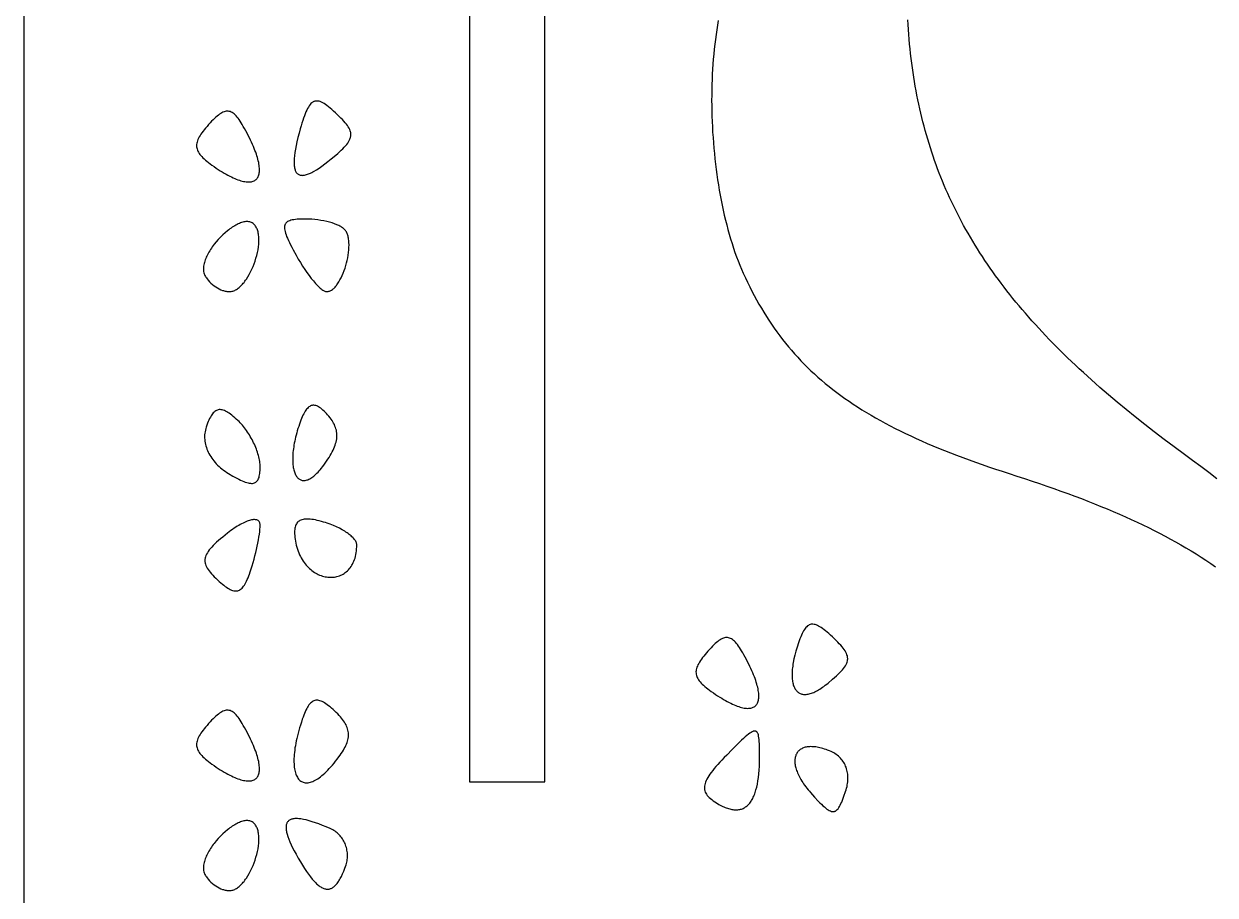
# Model space of a CAD drawing. Extents: x -452 to 452, y -1000 to 1000.
# Drawn here: x -452.5 to -177.5, y -751.2 to -550 of the extents above; entities that cross this region are included whole.
import ezdxf

# ---------------------------------------------------------------- set-up
doc = ezdxf.new("R2010")
doc.units = 0
doc.layers.add('LAYER_1', color=18, linetype='CONTINUOUS')

msp = doc.modelspace()

# ---------------------------------------------------------------- linework, layer by layer
at = {"layer": 'LAYER_1'}
for points in [[(0, -1000), (452.5, -1000), (452.5, 1000), (-452.5, 1000), (-452.5, -1000)], [(-349.59, -536.39), (-349.59, -725.03), (-332.19, -725.03), (-332.19, -536.39)], [(-380.56, -570.54), (-380.98, -570.14), (-381.39, -569.78), (-381.78, -569.45), (-382.15, -569.14), (-382.51, -568.87), (-382.85, -568.63), (-383.18, -568.42), (-383.49, -568.24), (-383.79, -568.09), (-384.08, -567.97), (-384.35, -567.89), (-384.49, -567.86), (-384.62, -567.84), (-384.74, -567.82), (-384.87, -567.82), (-384.99, -567.82), (-385.11, -567.84), (-385.23, -567.86), (-385.35, -567.89), (-385.46, -567.92), (-385.57, -567.97), (-385.68, -568.02), (-385.79, -568.09), (-385.9, -568.16), (-386.01, -568.24), (-386.21, -568.43), (-386.41, -568.65), (-386.61, -568.91), (-386.8, -569.21), (-386.99, -569.54), (-387.18, -569.91), (-387.36, -570.31), (-387.55, -570.76), (-387.73, -571.24), (-387.91, -571.75), (-388.1, -572.31), (-388.29, -572.91), (-388.48, -573.54), (-388.67, -574.22), (-388.96, -575.27), (-389.22, -576.27), (-389.44, -577.22), (-389.63, -578.11), (-389.79, -578.94), (-389.92, -579.72), (-390.01, -580.45), (-390.08, -581.12), (-390.09, -581.44), (-390.1, -581.74), (-390.11, -582.03), (-390.1, -582.31), (-390.09, -582.57), (-390.06, -582.82), (-390.03, -583.05), (-389.99, -583.27), (-389.95, -583.48), (-389.89, -583.68), (-389.83, -583.86), (-389.76, -584.03), (-389.68, -584.18), (-389.59, -584.32), (-389.49, -584.45), (-389.38, -584.56), (-389.27, -584.66), (-389.15, -584.75), (-389.02, -584.82), (-388.88, -584.88), (-388.73, -584.93), (-388.57, -584.96), (-388.41, -584.98), (-388.24, -584.99), (-388.06, -584.98), (-387.87, -584.96), (-387.67, -584.93), (-387.46, -584.89), (-387.25, -584.83), (-387.02, -584.75), (-386.79, -584.67), (-386.55, -584.57), (-386.3, -584.46), (-386.04, -584.33), (-385.78, -584.19), (-385.5, -584.04), (-384.93, -583.7), (-384.31, -583.3), (-383.67, -582.85), (-382.99, -582.35), (-382.28, -581.8), (-381.53, -581.19), (-380.5, -580.33), (-380.04, -579.93), (-379.62, -579.55), (-379.22, -579.18), (-378.86, -578.83), (-378.53, -578.49), (-378.23, -578.16), (-377.96, -577.84), (-377.73, -577.53), (-377.53, -577.23), (-377.36, -576.94), (-377.23, -576.65), (-377.12, -576.37), (-377.08, -576.22), (-377.05, -576.08), (-377.02, -575.94), (-377.01, -575.8), (-377, -575.67), (-377, -575.53), (-377.01, -575.39), (-377.02, -575.25), (-377.04, -575.11), (-377.07, -574.96), (-377.16, -574.68), (-377.27, -574.39), (-377.42, -574.09), (-377.6, -573.79), (-377.8, -573.48), (-378.04, -573.16), (-378.31, -572.83), (-378.61, -572.48), (-378.94, -572.13), (-379.3, -571.75), (-379.69, -571.37)], [(-401.56, -574.16), (-401.83, -573.69), (-402.08, -573.26), (-402.33, -572.85), (-402.58, -572.48), (-402.82, -572.13), (-403.05, -571.81), (-403.28, -571.52), (-403.51, -571.26), (-403.74, -571.02), (-403.96, -570.82), (-404.19, -570.64), (-404.41, -570.49), (-404.63, -570.37), (-404.86, -570.27), (-405.09, -570.21), (-405.31, -570.17), (-405.55, -570.16), (-405.78, -570.18), (-406.02, -570.22), (-406.27, -570.29), (-406.52, -570.39), (-406.77, -570.52), (-407.04, -570.67), (-407.31, -570.86), (-407.59, -571.06), (-407.88, -571.3), (-408.18, -571.56), (-408.49, -571.85), (-408.81, -572.17), (-409.14, -572.51), (-409.48, -572.88), (-409.84, -573.28), (-410.19, -573.68), (-410.52, -574.07), (-410.83, -574.45), (-411.11, -574.81), (-411.37, -575.16), (-411.6, -575.49), (-411.81, -575.82), (-411.99, -576.13), (-412.15, -576.44), (-412.29, -576.74), (-412.4, -577.03), (-412.49, -577.31), (-412.56, -577.59), (-412.6, -577.86), (-412.61, -578.12), (-412.6, -578.38), (-412.57, -578.64), (-412.51, -578.9), (-412.43, -579.15), (-412.32, -579.4), (-412.19, -579.65), (-412.03, -579.91), (-411.85, -580.16), (-411.64, -580.41), (-411.4, -580.67), (-411.15, -580.93), (-410.86, -581.2), (-410.55, -581.47), (-410.22, -581.75), (-409.86, -582.03), (-409.48, -582.32), (-409.07, -582.61), (-408.57, -582.96), (-408.08, -583.3), (-407.6, -583.61), (-407.14, -583.91), (-406.68, -584.2), (-406.24, -584.46), (-405.81, -584.71), (-405.38, -584.94), (-404.97, -585.16), (-404.57, -585.36), (-404.18, -585.54), (-403.81, -585.71), (-403.44, -585.86), (-403.09, -586), (-402.74, -586.12), (-402.41, -586.22), (-402.09, -586.31), (-401.78, -586.38), (-401.49, -586.44), (-401.2, -586.48), (-400.93, -586.5), (-400.67, -586.51), (-400.42, -586.51), (-400.19, -586.49), (-399.96, -586.45), (-399.75, -586.4), (-399.55, -586.34), (-399.36, -586.26), (-399.19, -586.16), (-399.03, -586.05), (-398.88, -585.93), (-398.74, -585.79), (-398.62, -585.64), (-398.51, -585.47), (-398.41, -585.29), (-398.33, -585.09), (-398.26, -584.88), (-398.2, -584.66), (-398.15, -584.42), (-398.12, -584.17), (-398.11, -583.9), (-398.1, -583.62), (-398.11, -583.33), (-398.13, -583.02), (-398.17, -582.7), (-398.22, -582.36), (-398.28, -582.02), (-398.36, -581.66), (-398.45, -581.28), (-398.56, -580.9), (-398.68, -580.5), (-398.81, -580.08), (-398.96, -579.66), (-399.13, -579.22), (-399.3, -578.77), (-399.5, -578.31), (-399.7, -577.83), (-399.92, -577.34), (-400.16, -576.84), (-400.41, -576.33), (-400.67, -575.8), (-400.96, -575.27), (-401.25, -574.72)], [(-399.25, -596.4), (-399.41, -596.24), (-399.57, -596.1), (-399.75, -595.98), (-399.94, -595.88), (-400.13, -595.8), (-400.33, -595.74), (-400.55, -595.7), (-400.77, -595.68), (-400.99, -595.67), (-401.22, -595.68), (-401.46, -595.71), (-401.71, -595.75), (-401.96, -595.81), (-402.21, -595.89), (-402.47, -595.98), (-402.74, -596.08), (-403, -596.19), (-403.27, -596.32), (-403.55, -596.47), (-403.82, -596.62), (-404.09, -596.79), (-404.37, -596.96), (-404.65, -597.15), (-404.93, -597.35), (-405.2, -597.56), (-405.48, -597.77), (-406.03, -598.23), (-406.56, -598.72), (-407.09, -599.24), (-407.6, -599.79), (-408.09, -600.35), (-408.55, -600.92), (-408.78, -601.22), (-408.99, -601.51), (-409.2, -601.81), (-409.4, -602.11), (-409.59, -602.41), (-409.77, -602.72), (-409.94, -603.02), (-410.1, -603.32), (-410.25, -603.62), (-410.38, -603.92), (-410.51, -604.22), (-410.63, -604.51), (-410.73, -604.8), (-410.82, -605.09), (-410.89, -605.38), (-410.95, -605.66), (-411, -605.93), (-411.03, -606.2), (-411.05, -606.47), (-411.05, -606.73), (-411.04, -606.98), (-411, -607.23), (-410.95, -607.47), (-410.89, -607.7), (-410.8, -607.92), (-410.7, -608.13), (-410.59, -608.32), (-410.47, -608.51), (-410.35, -608.69), (-410.21, -608.88), (-409.93, -609.23), (-409.62, -609.57), (-409.29, -609.9), (-408.94, -610.2), (-408.57, -610.49), (-408.19, -610.75), (-407.81, -611), (-407.41, -611.21), (-407.01, -611.4), (-406.61, -611.55), (-406.41, -611.62), (-406.21, -611.68), (-406.01, -611.73), (-405.81, -611.77), (-405.61, -611.8), (-405.42, -611.83), (-405.23, -611.84), (-405.04, -611.85), (-404.84, -611.84), (-404.63, -611.81), (-404.42, -611.77), (-404.22, -611.71), (-404.01, -611.64), (-403.81, -611.55), (-403.6, -611.44), (-403.4, -611.33), (-403.2, -611.19), (-403, -611.05), (-402.8, -610.89), (-402.61, -610.72), (-402.41, -610.54), (-402.22, -610.34), (-402.03, -610.14), (-401.84, -609.92), (-401.66, -609.7), (-401.48, -609.46), (-401.3, -609.22), (-401.12, -608.97), (-400.78, -608.44), (-400.46, -607.88), (-400.15, -607.3), (-399.85, -606.69), (-399.58, -606.07), (-399.33, -605.43), (-399.1, -604.78), (-398.9, -604.13), (-398.71, -603.48), (-398.56, -602.82), (-398.43, -602.17), (-398.33, -601.53), (-398.26, -600.9), (-398.24, -600.59), (-398.23, -600.28), (-398.22, -599.98), (-398.23, -599.69), (-398.24, -599.4), (-398.26, -599.12), (-398.29, -598.84), (-398.32, -598.58), (-398.37, -598.32), (-398.43, -598.06), (-398.5, -597.82), (-398.57, -597.59), (-398.66, -597.36), (-398.76, -597.15), (-398.86, -596.94), (-398.98, -596.75), (-399.11, -596.57)], [(-378.36, -597.59), (-378.48, -597.46), (-378.62, -597.33), (-378.78, -597.2), (-378.95, -597.08), (-379.13, -596.96), (-379.33, -596.84), (-379.54, -596.73), (-379.77, -596.61), (-380.25, -596.39), (-380.78, -596.19), (-381.34, -595.99), (-381.94, -595.82), (-382.57, -595.65), (-383.23, -595.51), (-383.91, -595.38), (-384.6, -595.28), (-385.3, -595.19), (-386.01, -595.13), (-386.73, -595.09), (-387.43, -595.08), (-387.97, -595.08), (-388.48, -595.09), (-388.95, -595.11), (-389.39, -595.14), (-389.8, -595.18), (-390.18, -595.23), (-390.53, -595.29), (-390.84, -595.37), (-391.12, -595.46), (-391.38, -595.56), (-391.6, -595.68), (-391.7, -595.75), (-391.79, -595.82), (-391.88, -595.9), (-391.95, -595.98), (-392.02, -596.06), (-392.09, -596.15), (-392.14, -596.24), (-392.19, -596.34), (-392.23, -596.45), (-392.26, -596.55), (-392.29, -596.67), (-392.31, -596.79), (-392.32, -596.91), (-392.32, -597.04), (-392.31, -597.32), (-392.27, -597.63), (-392.2, -597.95), (-392.1, -598.31), (-391.97, -598.69), (-391.82, -599.1), (-391.64, -599.53), (-391.43, -600), (-391.2, -600.5), (-390.94, -601.02), (-390.65, -601.58), (-390.34, -602.18), (-389.64, -603.46), (-389.15, -604.32), (-388.66, -605.15), (-388.15, -605.95), (-387.64, -606.72), (-387.14, -607.45), (-386.63, -608.14), (-386.13, -608.79), (-385.65, -609.38), (-385.17, -609.93), (-384.72, -610.41), (-384.5, -610.63), (-384.28, -610.83), (-384.08, -611.02), (-383.88, -611.19), (-383.68, -611.34), (-383.5, -611.47), (-383.32, -611.58), (-383.15, -611.68), (-382.99, -611.75), (-382.84, -611.8), (-382.7, -611.84), (-382.57, -611.85), (-382.4, -611.84), (-382.24, -611.81), (-382.08, -611.77), (-381.91, -611.72), (-381.75, -611.65), (-381.59, -611.56), (-381.43, -611.47), (-381.27, -611.36), (-381.12, -611.23), (-380.96, -611.09), (-380.81, -610.95), (-380.65, -610.78), (-380.5, -610.61), (-380.35, -610.43), (-380.21, -610.24), (-380.06, -610.03), (-379.78, -609.6), (-379.51, -609.14), (-379.25, -608.64), (-379, -608.12), (-378.77, -607.57), (-378.55, -607), (-378.35, -606.42), (-378.17, -605.83), (-378, -605.22), (-377.85, -604.62), (-377.72, -604.01), (-377.61, -603.4), (-377.53, -602.8), (-377.47, -602.21), (-377.43, -601.63), (-377.42, -601.06), (-377.43, -600.52), (-377.45, -600.26), (-377.47, -600), (-377.51, -599.75), (-377.54, -599.51), (-377.59, -599.28), (-377.64, -599.05), (-377.71, -598.83), (-377.77, -598.62), (-377.85, -598.42), (-377.94, -598.23), (-378.03, -598.05), (-378.13, -597.89), (-378.24, -597.73)], [(-382.36, -640.31), (-382.64, -640), (-382.92, -639.7), (-383.19, -639.44), (-383.45, -639.19), (-383.71, -638.97), (-383.96, -638.78), (-384.2, -638.6), (-384.44, -638.46), (-384.67, -638.33), (-384.89, -638.24), (-385.11, -638.16), (-385.32, -638.11), (-385.53, -638.09), (-385.74, -638.09), (-385.93, -638.12), (-386.13, -638.17), (-386.32, -638.24), (-386.5, -638.34), (-386.69, -638.47), (-386.87, -638.62), (-387.04, -638.8), (-387.22, -639), (-387.39, -639.23), (-387.56, -639.48), (-387.73, -639.76), (-387.89, -640.07), (-388.06, -640.4), (-388.22, -640.75), (-388.39, -641.14), (-388.55, -641.55), (-388.71, -641.98), (-388.87, -642.45), (-389.04, -642.97), (-389.21, -643.48), (-389.36, -643.98), (-389.5, -644.48), (-389.63, -644.97), (-389.75, -645.45), (-389.86, -645.92), (-389.96, -646.38), (-390.05, -646.84), (-390.13, -647.28), (-390.2, -647.72), (-390.26, -648.14), (-390.31, -648.56), (-390.36, -648.96), (-390.39, -649.36), (-390.41, -649.75), (-390.43, -650.12), (-390.43, -650.48), (-390.43, -650.84), (-390.42, -651.18), (-390.4, -651.51), (-390.37, -651.83), (-390.34, -652.13), (-390.29, -652.43), (-390.24, -652.71), (-390.18, -652.98), (-390.11, -653.24), (-390.04, -653.48), (-389.95, -653.71), (-389.86, -653.93), (-389.77, -654.13), (-389.66, -654.33), (-389.55, -654.5), (-389.43, -654.66), (-389.31, -654.81), (-389.17, -654.95), (-389.03, -655.07), (-388.89, -655.17), (-388.74, -655.26), (-388.58, -655.33), (-388.42, -655.39), (-388.25, -655.43), (-388.07, -655.46), (-387.89, -655.47), (-387.71, -655.46), (-387.51, -655.44), (-387.32, -655.4), (-387.12, -655.34), (-386.91, -655.27), (-386.7, -655.18), (-386.48, -655.07), (-386.26, -654.94), (-386.03, -654.8), (-385.8, -654.63), (-385.56, -654.45), (-385.32, -654.25), (-385.08, -654.03), (-384.83, -653.79), (-384.58, -653.53), (-384.33, -653.26), (-384.07, -652.96), (-383.81, -652.64), (-383.54, -652.31), (-383.27, -651.95), (-382.93, -651.48), (-382.61, -651.01), (-382.3, -650.56), (-382.02, -650.12), (-381.76, -649.69), (-381.52, -649.27), (-381.3, -648.86), (-381.1, -648.46), (-380.92, -648.07), (-380.76, -647.68), (-380.62, -647.3), (-380.51, -646.93), (-380.41, -646.57), (-380.33, -646.21), (-380.27, -645.86), (-380.24, -645.52), (-380.22, -645.18), (-380.22, -644.84), (-380.25, -644.51), (-380.29, -644.18), (-380.35, -643.85), (-380.43, -643.52), (-380.54, -643.2), (-380.66, -642.88), (-380.8, -642.56), (-380.97, -642.24), (-381.15, -641.92), (-381.35, -641.6), (-381.57, -641.28), (-381.81, -640.96), (-382.08, -640.64)], [(-403.08, -641.6), (-403.45, -641.26), (-403.8, -640.95), (-404.14, -640.66), (-404.47, -640.4), (-404.78, -640.16), (-405.09, -639.94), (-405.38, -639.75), (-405.66, -639.58), (-405.94, -639.44), (-406.2, -639.32), (-406.45, -639.23), (-406.7, -639.16), (-406.93, -639.12), (-407.16, -639.1), (-407.38, -639.1), (-407.6, -639.14), (-407.8, -639.19), (-408.01, -639.27), (-408.2, -639.38), (-408.39, -639.51), (-408.57, -639.67), (-408.75, -639.85), (-408.93, -640.06), (-409.1, -640.3), (-409.27, -640.56), (-409.43, -640.84), (-409.6, -641.16), (-409.76, -641.5), (-409.91, -641.86), (-410.07, -642.25), (-410.23, -642.67), (-410.38, -643.11), (-410.49, -643.47), (-410.59, -643.83), (-410.66, -644.19), (-410.71, -644.55), (-410.75, -644.92), (-410.76, -645.28), (-410.76, -645.65), (-410.74, -646.02), (-410.7, -646.38), (-410.64, -646.75), (-410.56, -647.12), (-410.47, -647.48), (-410.36, -647.84), (-410.23, -648.2), (-410.09, -648.56), (-409.93, -648.91), (-409.75, -649.26), (-409.56, -649.61), (-409.35, -649.95), (-409.12, -650.29), (-408.88, -650.63), (-408.62, -650.95), (-408.35, -651.28), (-408.06, -651.59), (-407.76, -651.9), (-407.44, -652.21), (-407.11, -652.5), (-406.77, -652.79), (-406.4, -653.07), (-406.03, -653.34), (-405.64, -653.6), (-405.24, -653.85), (-404.23, -654.44), (-403.75, -654.71), (-403.3, -654.95), (-402.87, -655.17), (-402.47, -655.37), (-402.08, -655.54), (-401.71, -655.69), (-401.37, -655.82), (-401.04, -655.93), (-400.73, -656.01), (-400.45, -656.08), (-400.18, -656.11), (-399.92, -656.13), (-399.69, -656.12), (-399.47, -656.09), (-399.27, -656.03), (-399.08, -655.95), (-398.91, -655.85), (-398.76, -655.72), (-398.62, -655.57), (-398.49, -655.4), (-398.38, -655.2), (-398.29, -654.98), (-398.2, -654.74), (-398.13, -654.46), (-398.07, -654.17), (-398.02, -653.85), (-397.99, -653.51), (-397.96, -653.14), (-397.95, -652.75), (-397.94, -652.33), (-397.95, -652.02), (-397.97, -651.7), (-398, -651.38), (-398.05, -651.04), (-398.1, -650.7), (-398.17, -650.36), (-398.25, -650.01), (-398.35, -649.65), (-398.45, -649.29), (-398.56, -648.93), (-398.69, -648.57), (-398.82, -648.2), (-398.97, -647.83), (-399.12, -647.47), (-399.28, -647.1), (-399.45, -646.73), (-399.63, -646.37), (-399.82, -646.01), (-400.01, -645.65), (-400.21, -645.3), (-400.42, -644.95), (-400.64, -644.6), (-400.86, -644.26), (-401.09, -643.93), (-401.32, -643.61), (-401.56, -643.29), (-401.8, -642.98), (-402.05, -642.68), (-402.3, -642.39), (-402.56, -642.12), (-402.82, -641.85)], [(-397.94, -665.76), (-397.95, -665.56), (-397.98, -665.37), (-398.03, -665.21), (-398.09, -665.06), (-398.18, -664.93), (-398.28, -664.82), (-398.4, -664.72), (-398.53, -664.64), (-398.68, -664.58), (-398.85, -664.54), (-399.03, -664.51), (-399.23, -664.5), (-399.44, -664.5), (-399.66, -664.52), (-399.9, -664.56), (-400.15, -664.62), (-400.41, -664.69), (-400.68, -664.78), (-400.97, -664.88), (-401.26, -665), (-401.57, -665.13), (-401.88, -665.28), (-402.21, -665.45), (-402.54, -665.63), (-402.88, -665.82), (-403.23, -666.03), (-403.59, -666.26), (-403.95, -666.5), (-404.32, -666.76), (-404.69, -667.03), (-405.07, -667.31), (-405.46, -667.61), (-406.04, -668.07), (-406.58, -668.51), (-407.08, -668.93), (-407.56, -669.34), (-408, -669.73), (-408.4, -670.11), (-408.77, -670.48), (-409.11, -670.83), (-409.41, -671.17), (-409.69, -671.51), (-409.92, -671.83), (-410.13, -672.15), (-410.3, -672.46), (-410.45, -672.76), (-410.56, -673.06), (-410.63, -673.35), (-410.66, -673.5), (-410.68, -673.65), (-410.69, -673.79), (-410.7, -673.94), (-410.69, -674.08), (-410.68, -674.23), (-410.66, -674.37), (-410.63, -674.52), (-410.56, -674.81), (-410.45, -675.11), (-410.31, -675.4), (-410.14, -675.71), (-409.95, -676.02), (-409.72, -676.33), (-409.46, -676.66), (-409.18, -676.99), (-408.87, -677.33), (-408.52, -677.69), (-408.15, -678.05), (-407.75, -678.43), (-407.38, -678.78), (-407.02, -679.1), (-406.67, -679.4), (-406.33, -679.67), (-406.01, -679.91), (-405.7, -680.13), (-405.4, -680.33), (-405.11, -680.5), (-404.83, -680.64), (-404.56, -680.76), (-404.3, -680.85), (-404.05, -680.92), (-403.81, -680.96), (-403.58, -680.97), (-403.35, -680.96), (-403.13, -680.92), (-402.92, -680.85), (-402.72, -680.76), (-402.52, -680.64), (-402.32, -680.49), (-402.13, -680.32), (-401.95, -680.12), (-401.77, -679.89), (-401.59, -679.63), (-401.42, -679.35), (-401.24, -679.04), (-401.07, -678.7), (-400.9, -678.33), (-400.74, -677.94), (-400.57, -677.51), (-400.4, -677.06), (-400.23, -676.58), (-400, -675.88), (-399.77, -675.15), (-399.55, -674.4), (-399.34, -673.65), (-399.14, -672.88), (-398.95, -672.12), (-398.78, -671.37), (-398.61, -670.63), (-398.47, -669.9), (-398.33, -669.2), (-398.22, -668.52), (-398.12, -667.88), (-398.04, -667.28), (-397.99, -666.72), (-397.95, -666.21)], [(-375.63, -670.32), (-375.64, -670.17), (-375.67, -670), (-375.71, -669.84), (-375.78, -669.67), (-375.87, -669.5), (-375.97, -669.33), (-376.09, -669.15), (-376.23, -668.98), (-376.38, -668.8), (-376.55, -668.62), (-376.74, -668.44), (-376.94, -668.26), (-377.15, -668.08), (-377.38, -667.9), (-377.62, -667.72), (-377.87, -667.54), (-378.14, -667.36), (-378.42, -667.18), (-379.01, -666.84), (-379.64, -666.5), (-380.31, -666.18), (-381.01, -665.87), (-381.74, -665.58), (-382.5, -665.31), (-382.89, -665.18), (-383.28, -665.06), (-383.79, -664.92), (-384.29, -664.79), (-384.76, -664.67), (-385.2, -664.58), (-385.63, -664.5), (-386.03, -664.44), (-386.42, -664.39), (-386.78, -664.37), (-387.12, -664.36), (-387.44, -664.37), (-387.74, -664.4), (-388.02, -664.44), (-388.28, -664.51), (-388.53, -664.59), (-388.75, -664.7), (-388.95, -664.82), (-389.13, -664.96), (-389.3, -665.12), (-389.45, -665.3), (-389.58, -665.49), (-389.69, -665.71), (-389.78, -665.95), (-389.86, -666.21), (-389.91, -666.49), (-389.96, -666.79), (-389.98, -667.11), (-389.99, -667.45), (-389.98, -667.81), (-389.96, -668.19), (-389.92, -668.59), (-389.86, -669.02), (-389.79, -669.47), (-389.7, -669.96), (-389.59, -670.43), (-389.47, -670.89), (-389.33, -671.34), (-389.18, -671.77), (-389.02, -672.19), (-388.84, -672.59), (-388.66, -672.98), (-388.46, -673.35), (-388.25, -673.71), (-388.03, -674.06), (-387.8, -674.38), (-387.57, -674.7), (-387.32, -675), (-387.07, -675.28), (-386.81, -675.55), (-386.54, -675.81), (-386.26, -676.05), (-385.98, -676.27), (-385.69, -676.48), (-385.4, -676.68), (-385.11, -676.86), (-384.81, -677.02), (-384.51, -677.17), (-384.2, -677.3), (-383.89, -677.42), (-383.58, -677.52), (-383.27, -677.61), (-382.96, -677.68), (-382.65, -677.74), (-382.33, -677.78), (-382.02, -677.81), (-381.71, -677.82), (-381.41, -677.82), (-381.1, -677.8), (-380.8, -677.76), (-380.5, -677.71), (-380.2, -677.64), (-379.91, -677.56), (-379.63, -677.46), (-379.35, -677.35), (-379.07, -677.22), (-378.8, -677.07), (-378.54, -676.91), (-378.29, -676.74), (-378.05, -676.54), (-377.81, -676.34), (-377.58, -676.11), (-377.37, -675.87), (-377.16, -675.61), (-376.96, -675.34), (-376.78, -675.05), (-376.6, -674.75), (-376.44, -674.43), (-376.29, -674.09), (-376.16, -673.74), (-376.04, -673.37), (-375.93, -672.98), (-375.84, -672.58), (-375.77, -672.16), (-375.71, -671.73), (-375.66, -671.27), (-375.64, -670.81)], [(-265.83, -691.57), (-266.25, -691.19), (-266.65, -690.83), (-267.03, -690.5), (-267.39, -690.19), (-267.74, -689.92), (-268.08, -689.67), (-268.4, -689.44), (-268.71, -689.25), (-269, -689.08), (-269.29, -688.94), (-269.56, -688.82), (-269.82, -688.74), (-270.07, -688.68), (-270.31, -688.65), (-270.54, -688.64), (-270.76, -688.67), (-270.97, -688.72), (-271.18, -688.8), (-271.38, -688.91), (-271.57, -689.05), (-271.76, -689.22), (-271.95, -689.41), (-272.13, -689.64), (-272.3, -689.89), (-272.48, -690.18), (-272.65, -690.49), (-272.82, -690.83), (-272.98, -691.2), (-273.15, -691.6), (-273.32, -692.03), (-273.49, -692.49), (-273.66, -692.98), (-273.98, -693.96), (-274.26, -694.91), (-274.5, -695.81), (-274.7, -696.68), (-274.87, -697.51), (-274.93, -697.91), (-274.99, -698.31), (-275.04, -698.69), (-275.08, -699.05), (-275.11, -699.41), (-275.13, -699.76), (-275.14, -700.1), (-275.14, -700.43), (-275.14, -700.75), (-275.12, -701.05), (-275.1, -701.35), (-275.07, -701.63), (-275.02, -701.9), (-274.97, -702.16), (-274.92, -702.41), (-274.85, -702.65), (-274.77, -702.88), (-274.69, -703.09), (-274.6, -703.3), (-274.5, -703.49), (-274.39, -703.67), (-274.28, -703.84), (-274.15, -703.99), (-274.02, -704.13), (-273.88, -704.26), (-273.74, -704.38), (-273.58, -704.49), (-273.42, -704.58), (-273.25, -704.66), (-273.07, -704.73), (-272.89, -704.78), (-272.7, -704.82), (-272.5, -704.85), (-272.29, -704.87), (-272.08, -704.87), (-271.86, -704.86), (-271.64, -704.83), (-271.4, -704.79), (-271.16, -704.74), (-270.92, -704.67), (-270.66, -704.59), (-270.4, -704.5), (-270.14, -704.39), (-269.86, -704.26), (-269.59, -704.13), (-269.3, -703.98), (-269.01, -703.81), (-268.71, -703.63), (-268.41, -703.43), (-268.1, -703.22), (-267.78, -703), (-267.46, -702.76), (-267.14, -702.5), (-266.8, -702.23), (-265.79, -701.37), (-265.33, -700.97), (-264.9, -700.58), (-264.51, -700.21), (-264.15, -699.86), (-263.82, -699.52), (-263.53, -699.19), (-263.26, -698.87), (-263.03, -698.56), (-262.83, -698.26), (-262.66, -697.96), (-262.53, -697.67), (-262.42, -697.39), (-262.35, -697.11), (-262.33, -696.97), (-262.31, -696.83), (-262.3, -696.69), (-262.3, -696.55), (-262.31, -696.41), (-262.32, -696.27), (-262.37, -695.98), (-262.46, -695.7), (-262.57, -695.41), (-262.72, -695.11), (-262.89, -694.81), (-263.1, -694.5), (-263.33, -694.18), (-263.6, -693.85), (-263.9, -693.51), (-264.23, -693.15), (-264.58, -692.78), (-264.97, -692.4)], [(-286.27, -695.72), (-286.54, -695.26), (-286.79, -694.82), (-287.04, -694.42), (-287.29, -694.04), (-287.53, -693.69), (-287.76, -693.37), (-288, -693.08), (-288.22, -692.82), (-288.45, -692.58), (-288.68, -692.38), (-288.9, -692.2), (-289.12, -692.05), (-289.35, -691.93), (-289.57, -691.84), (-289.8, -691.77), (-290.03, -691.73), (-290.26, -691.72), (-290.49, -691.74), (-290.73, -691.78), (-290.98, -691.86), (-291.23, -691.96), (-291.49, -692.08), (-291.75, -692.24), (-292.02, -692.42), (-292.3, -692.63), (-292.59, -692.86), (-292.89, -693.13), (-293.2, -693.42), (-293.52, -693.73), (-293.85, -694.08), (-294.2, -694.45), (-294.55, -694.84), (-294.9, -695.25), (-295.23, -695.64), (-295.54, -696.01), (-295.82, -696.37), (-296.08, -696.72), (-296.31, -697.06), (-296.52, -697.38), (-296.7, -697.7), (-296.87, -698), (-297, -698.3), (-297.12, -698.59), (-297.2, -698.87), (-297.27, -699.15), (-297.31, -699.42), (-297.32, -699.68), (-297.31, -699.95), (-297.28, -700.2), (-297.22, -700.46), (-297.14, -700.71), (-297.03, -700.96), (-296.9, -701.22), (-296.74, -701.47), (-296.56, -701.72), (-296.35, -701.98), (-296.12, -702.24), (-295.86, -702.5), (-295.58, -702.76), (-295.27, -703.03), (-294.93, -703.31), (-294.57, -703.59), (-294.19, -703.88), (-293.78, -704.18), (-293.28, -704.53), (-292.79, -704.86), (-292.32, -705.18), (-291.85, -705.48), (-291.39, -705.76), (-290.95, -706.02), (-290.52, -706.27), (-290.1, -706.51), (-289.68, -706.72), (-289.28, -706.92), (-288.9, -707.11), (-288.52, -707.27), (-288.15, -707.43), (-287.8, -707.56), (-287.45, -707.68), (-287.12, -707.78), (-286.8, -707.87), (-286.49, -707.94), (-286.2, -708), (-285.91, -708.04), (-285.64, -708.07), (-285.38, -708.08), (-285.13, -708.07), (-284.9, -708.05), (-284.67, -708.02), (-284.46, -707.97), (-284.26, -707.9), (-284.08, -707.82), (-283.9, -707.73), (-283.74, -707.62), (-283.59, -707.49), (-283.46, -707.35), (-283.33, -707.2), (-283.22, -707.03), (-283.12, -706.85), (-283.04, -706.65), (-282.97, -706.44), (-282.91, -706.22), (-282.87, -705.98), (-282.83, -705.73), (-282.82, -705.46), (-282.81, -705.18), (-282.82, -704.89), (-282.84, -704.58), (-282.88, -704.26), (-282.93, -703.93), (-283, -703.58), (-283.07, -703.22), (-283.17, -702.85), (-283.27, -702.46), (-283.39, -702.06), (-283.53, -701.65), (-283.67, -701.22), (-283.84, -700.78), (-284.01, -700.33), (-284.21, -699.87), (-284.41, -699.39), (-284.63, -698.9), (-284.87, -698.4), (-285.12, -697.89), (-285.39, -697.37), (-285.67, -696.83), (-285.96, -696.28)], [(-380.72, -708.71), (-381.1, -708.37), (-381.45, -708.05), (-381.8, -707.76), (-382.13, -707.49), (-382.45, -707.25), (-382.76, -707.03), (-383.06, -706.84), (-383.35, -706.67), (-383.62, -706.53), (-383.89, -706.41), (-384.15, -706.32), (-384.4, -706.26), (-384.64, -706.22), (-384.87, -706.21), (-385.09, -706.22), (-385.31, -706.26), (-385.52, -706.33), (-385.73, -706.43), (-385.93, -706.55), (-386.12, -706.69), (-386.31, -706.87), (-386.5, -707.07), (-386.68, -707.3), (-386.85, -707.55), (-387.03, -707.83), (-387.2, -708.15), (-387.37, -708.48), (-387.54, -708.85), (-387.71, -709.24), (-387.87, -709.66), (-388.04, -710.11), (-388.21, -710.59), (-388.43, -711.26), (-388.64, -711.93), (-388.84, -712.57), (-389.02, -713.21), (-389.19, -713.82), (-389.34, -714.43), (-389.48, -715.02), (-389.6, -715.59), (-389.71, -716.15), (-389.81, -716.7), (-389.9, -717.23), (-389.97, -717.75), (-390.03, -718.24), (-390.07, -718.73), (-390.11, -719.2), (-390.13, -719.65), (-390.14, -720.09), (-390.14, -720.51), (-390.12, -720.91), (-390.09, -721.3), (-390.06, -721.66), (-390.01, -722.02), (-389.95, -722.35), (-389.87, -722.67), (-389.79, -722.97), (-389.7, -723.26), (-389.59, -723.52), (-389.48, -723.77), (-389.35, -724), (-389.22, -724.21), (-389.07, -724.4), (-388.92, -724.58), (-388.75, -724.73), (-388.58, -724.87), (-388.4, -724.98), (-388.2, -725.08), (-388, -725.16), (-387.79, -725.22), (-387.57, -725.26), (-387.35, -725.28), (-387.11, -725.27), (-386.87, -725.25), (-386.61, -725.21), (-386.35, -725.15), (-386.09, -725.06), (-385.81, -724.96), (-385.53, -724.83), (-385.24, -724.69), (-384.94, -724.52), (-384.64, -724.33), (-384.33, -724.11), (-384.01, -723.88), (-383.69, -723.62), (-383.36, -723.35), (-383.02, -723.04), (-382.68, -722.72), (-382.33, -722.37), (-381.98, -722), (-381.62, -721.61), (-381.26, -721.2), (-380.89, -720.76), (-380.52, -720.29), (-380.14, -719.81), (-379.75, -719.29), (-379.47, -718.89), (-379.2, -718.5), (-378.95, -718.12), (-378.72, -717.74), (-378.51, -717.38), (-378.32, -717.02), (-378.15, -716.67), (-378.01, -716.33), (-377.88, -715.99), (-377.77, -715.66), (-377.69, -715.33), (-377.62, -715.01), (-377.58, -714.69), (-377.55, -714.37), (-377.55, -714.06), (-377.57, -713.75), (-377.61, -713.44), (-377.67, -713.14), (-377.75, -712.83), (-377.85, -712.53), (-377.97, -712.22), (-378.12, -711.92), (-378.28, -711.61), (-378.47, -711.3), (-378.67, -710.99), (-378.9, -710.68), (-379.15, -710.36), (-379.42, -710.04), (-379.72, -709.71), (-380.03, -709.38), (-380.37, -709.05)], [(-401.56, -712.49), (-401.83, -712.02), (-402.08, -711.59), (-402.33, -711.18), (-402.58, -710.81), (-402.82, -710.46), (-403.05, -710.14), (-403.28, -709.85), (-403.51, -709.59), (-403.74, -709.35), (-403.96, -709.15), (-404.19, -708.97), (-404.41, -708.82), (-404.63, -708.7), (-404.86, -708.6), (-405.09, -708.54), (-405.31, -708.5), (-405.55, -708.49), (-405.78, -708.51), (-406.02, -708.55), (-406.27, -708.62), (-406.52, -708.72), (-406.77, -708.85), (-407.04, -709), (-407.31, -709.19), (-407.59, -709.39), (-407.88, -709.63), (-408.18, -709.89), (-408.49, -710.18), (-408.81, -710.5), (-409.14, -710.84), (-409.48, -711.21), (-409.84, -711.61), (-410.19, -712.01), (-410.52, -712.4), (-410.83, -712.78), (-411.11, -713.14), (-411.37, -713.49), (-411.6, -713.82), (-411.81, -714.15), (-411.99, -714.46), (-412.15, -714.77), (-412.29, -715.07), (-412.4, -715.36), (-412.49, -715.64), (-412.56, -715.92), (-412.6, -716.19), (-412.61, -716.45), (-412.6, -716.71), (-412.57, -716.97), (-412.51, -717.23), (-412.43, -717.48), (-412.32, -717.73), (-412.19, -717.98), (-412.03, -718.24), (-411.85, -718.49), (-411.64, -718.74), (-411.4, -719), (-411.15, -719.26), (-410.86, -719.53), (-410.55, -719.8), (-410.22, -720.08), (-409.86, -720.36), (-409.48, -720.65), (-409.07, -720.94), (-408.57, -721.29), (-408.08, -721.63), (-407.6, -721.94), (-407.14, -722.24), (-406.68, -722.53), (-406.24, -722.79), (-405.81, -723.04), (-405.38, -723.27), (-404.97, -723.49), (-404.57, -723.69), (-404.18, -723.87), (-403.81, -724.04), (-403.44, -724.19), (-403.09, -724.33), (-402.74, -724.45), (-402.41, -724.55), (-402.09, -724.64), (-401.78, -724.71), (-401.49, -724.77), (-401.2, -724.81), (-400.93, -724.83), (-400.67, -724.84), (-400.42, -724.84), (-400.19, -724.82), (-399.96, -724.78), (-399.75, -724.73), (-399.55, -724.67), (-399.36, -724.59), (-399.19, -724.49), (-399.03, -724.38), (-398.88, -724.26), (-398.74, -724.12), (-398.62, -723.97), (-398.51, -723.8), (-398.41, -723.62), (-398.33, -723.42), (-398.26, -723.21), (-398.2, -722.99), (-398.15, -722.75), (-398.12, -722.5), (-398.11, -722.23), (-398.1, -721.95), (-398.11, -721.66), (-398.13, -721.35), (-398.17, -721.03), (-398.22, -720.69), (-398.28, -720.35), (-398.36, -719.99), (-398.45, -719.61), (-398.56, -719.23), (-398.68, -718.83), (-398.81, -718.41), (-398.96, -717.99), (-399.13, -717.55), (-399.3, -717.1), (-399.5, -716.64), (-399.7, -716.16), (-399.92, -715.67), (-400.16, -715.17), (-400.41, -714.66), (-400.67, -714.13), (-400.96, -713.6), (-401.25, -713.05)], [(-282.65, -719.49), (-282.66, -718.06), (-282.67, -716.82), (-282.69, -716.27), (-282.72, -715.77), (-282.75, -715.31), (-282.8, -714.91), (-282.85, -714.54), (-282.92, -714.23), (-283, -713.96), (-283.05, -713.85), (-283.1, -713.74), (-283.16, -713.65), (-283.22, -713.56), (-283.28, -713.49), (-283.35, -713.43), (-283.42, -713.39), (-283.5, -713.35), (-283.58, -713.33), (-283.67, -713.31), (-283.77, -713.31), (-283.87, -713.32), (-283.97, -713.34), (-284.08, -713.38), (-284.2, -713.42), (-284.32, -713.48), (-284.59, -713.62), (-284.88, -713.81), (-285.2, -714.05), (-285.55, -714.33), (-285.93, -714.66), (-286.34, -715.03), (-286.79, -715.44), (-287.78, -716.41), (-288.93, -717.56), (-290.23, -718.88), (-290.79, -719.46), (-291.32, -720.01), (-291.81, -720.54), (-292.27, -721.05), (-292.7, -721.53), (-293.1, -722), (-293.46, -722.45), (-293.79, -722.87), (-294.09, -723.29), (-294.36, -723.68), (-294.59, -724.06), (-294.8, -724.42), (-294.97, -724.77), (-295.12, -725.11), (-295.23, -725.43), (-295.31, -725.74), (-295.36, -726.04), (-295.38, -726.33), (-295.38, -726.48), (-295.37, -726.62), (-295.36, -726.76), (-295.33, -726.89), (-295.3, -727.03), (-295.26, -727.16), (-295.17, -727.42), (-295.04, -727.68), (-294.88, -727.93), (-294.7, -728.18), (-294.48, -728.43), (-294.24, -728.67), (-293.97, -728.91), (-293.67, -729.16), (-293.34, -729.4), (-292.99, -729.65), (-292.61, -729.89), (-292.01, -730.25), (-291.72, -730.42), (-291.43, -730.57), (-291.14, -730.71), (-290.86, -730.84), (-290.59, -730.96), (-290.32, -731.06), (-290.05, -731.16), (-289.79, -731.24), (-289.54, -731.32), (-289.28, -731.38), (-289.04, -731.43), (-288.79, -731.47), (-288.55, -731.5), (-288.32, -731.52), (-288.09, -731.52), (-287.87, -731.52), (-287.64, -731.5), (-287.43, -731.47), (-287.22, -731.44), (-287.01, -731.39), (-286.81, -731.33), (-286.61, -731.26), (-286.42, -731.17), (-286.23, -731.08), (-286.05, -730.98), (-285.87, -730.86), (-285.7, -730.73), (-285.53, -730.6), (-285.36, -730.45), (-285.2, -730.29), (-285.05, -730.12), (-284.9, -729.94), (-284.75, -729.75), (-284.61, -729.54), (-284.47, -729.33), (-284.34, -729.1), (-284.22, -728.87), (-284.09, -728.62), (-283.98, -728.37), (-283.87, -728.1), (-283.76, -727.82), (-283.66, -727.53), (-283.56, -727.23), (-283.47, -726.92), (-283.3, -726.26), (-283.15, -725.57), (-283.02, -724.82), (-282.9, -724.04), (-282.81, -723.22), (-282.74, -722.35), (-282.69, -721.44), (-282.66, -720.48)], [(-266.14, -718.06), (-266.53, -717.9), (-266.92, -717.75), (-267.29, -717.61), (-267.66, -717.48), (-268.02, -717.37), (-268.37, -717.27), (-268.71, -717.19), (-269.04, -717.11), (-269.37, -717.05), (-269.68, -717), (-269.99, -716.97), (-270.28, -716.94), (-270.57, -716.93), (-270.85, -716.92), (-271.12, -716.93), (-271.37, -716.95), (-271.62, -716.98), (-271.86, -717.03), (-272.09, -717.08), (-272.31, -717.14), (-272.52, -717.22), (-272.72, -717.3), (-272.91, -717.39), (-273.09, -717.49), (-273.26, -717.61), (-273.42, -717.73), (-273.56, -717.86), (-273.7, -718), (-273.83, -718.15), (-273.94, -718.3), (-274.05, -718.47), (-274.14, -718.64), (-274.23, -718.83), (-274.3, -719.02), (-274.36, -719.21), (-274.41, -719.42), (-274.45, -719.63), (-274.47, -719.85), (-274.49, -720.08), (-274.49, -720.31), (-274.48, -720.56), (-274.46, -720.8), (-274.43, -721.06), (-274.39, -721.32), (-274.33, -721.58), (-274.26, -721.85), (-274.18, -722.13), (-274.09, -722.41), (-273.98, -722.7), (-273.86, -723), (-273.73, -723.29), (-273.59, -723.6), (-273.44, -723.91), (-273.27, -724.22), (-273.08, -724.53), (-272.89, -724.86), (-272.68, -725.18), (-272.46, -725.51), (-272.23, -725.84), (-271.98, -726.18), (-271.72, -726.51), (-271.44, -726.86), (-271.15, -727.2), (-270.85, -727.55), (-269.92, -728.58), (-269.09, -729.48), (-268.71, -729.87), (-268.34, -730.23), (-268, -730.56), (-267.68, -730.85), (-267.37, -731.11), (-267.08, -731.33), (-266.81, -731.52), (-266.55, -731.67), (-266.3, -731.78), (-266.07, -731.87), (-265.96, -731.89), (-265.85, -731.91), (-265.74, -731.92), (-265.63, -731.92), (-265.53, -731.91), (-265.43, -731.9), (-265.33, -731.87), (-265.23, -731.84), (-265.14, -731.8), (-265.05, -731.74), (-264.96, -731.68), (-264.86, -731.61), (-264.69, -731.45), (-264.51, -731.25), (-264.34, -731.01), (-264.18, -730.74), (-264.01, -730.43), (-263.84, -730.09), (-263.67, -729.71), (-263.5, -729.3), (-263.33, -728.85), (-263.15, -728.36), (-262.77, -727.29), (-262.65, -726.91), (-262.54, -726.53), (-262.45, -726.16), (-262.38, -725.78), (-262.32, -725.42), (-262.27, -725.05), (-262.24, -724.69), (-262.23, -724.34), (-262.23, -723.99), (-262.25, -723.64), (-262.28, -723.3), (-262.33, -722.97), (-262.39, -722.64), (-262.46, -722.32), (-262.55, -722.01), (-262.66, -721.7), (-262.77, -721.4), (-262.9, -721.11), (-263.05, -720.83), (-263.21, -720.56), (-263.38, -720.29), (-263.57, -720.04), (-263.77, -719.79), (-263.98, -719.55), (-264.2, -719.33), (-264.44, -719.11), (-264.69, -718.91), (-264.96, -718.71), (-265.24, -718.53), (-265.52, -718.36), (-265.83, -718.21)], [(-399.25, -734.73), (-399.41, -734.57), (-399.57, -734.43), (-399.75, -734.31), (-399.94, -734.21), (-400.13, -734.13), (-400.33, -734.07), (-400.55, -734.03), (-400.77, -734.01), (-400.99, -734), (-401.22, -734.01), (-401.46, -734.04), (-401.71, -734.08), (-401.96, -734.14), (-402.21, -734.22), (-402.47, -734.31), (-402.74, -734.41), (-403, -734.52), (-403.27, -734.65), (-403.55, -734.8), (-403.82, -734.95), (-404.09, -735.12), (-404.37, -735.29), (-404.65, -735.48), (-404.93, -735.68), (-405.2, -735.89), (-405.48, -736.1), (-406.03, -736.56), (-406.56, -737.05), (-407.09, -737.57), (-407.6, -738.12), (-408.09, -738.68), (-408.55, -739.26), (-408.78, -739.55), (-408.99, -739.84), (-409.2, -740.14), (-409.4, -740.44), (-409.59, -740.74), (-409.77, -741.05), (-409.94, -741.35), (-410.1, -741.65), (-410.25, -741.95), (-410.38, -742.25), (-410.51, -742.55), (-410.63, -742.84), (-410.73, -743.13), (-410.82, -743.42), (-410.89, -743.71), (-410.95, -743.99), (-411, -744.26), (-411.03, -744.54), (-411.05, -744.8), (-411.05, -745.06), (-411.04, -745.31), (-411, -745.56), (-410.95, -745.8), (-410.89, -746.03), (-410.8, -746.25), (-410.7, -746.46), (-410.59, -746.65), (-410.47, -746.84), (-410.35, -747.02), (-410.21, -747.21), (-409.93, -747.56), (-409.62, -747.9), (-409.29, -748.23), (-408.94, -748.53), (-408.57, -748.82), (-408.19, -749.08), (-407.81, -749.33), (-407.41, -749.54), (-407.01, -749.73), (-406.61, -749.88), (-406.41, -749.95), (-406.21, -750.01), (-406.01, -750.06), (-405.81, -750.1), (-405.61, -750.13), (-405.42, -750.16), (-405.23, -750.17), (-405.04, -750.18), (-404.84, -750.17), (-404.63, -750.14), (-404.42, -750.1), (-404.22, -750.04), (-404.01, -749.97), (-403.81, -749.88), (-403.6, -749.77), (-403.4, -749.66), (-403.2, -749.52), (-403, -749.38), (-402.8, -749.22), (-402.61, -749.05), (-402.41, -748.87), (-402.22, -748.67), (-402.03, -748.47), (-401.84, -748.25), (-401.66, -748.03), (-401.48, -747.79), (-401.3, -747.55), (-401.12, -747.3), (-400.78, -746.77), (-400.46, -746.21), (-400.15, -745.63), (-399.85, -745.02), (-399.58, -744.4), (-399.33, -743.76), (-399.1, -743.11), (-398.9, -742.46), (-398.71, -741.81), (-398.56, -741.15), (-398.43, -740.5), (-398.33, -739.86), (-398.26, -739.23), (-398.24, -738.92), (-398.23, -738.61), (-398.22, -738.32), (-398.23, -738.02), (-398.24, -737.73), (-398.26, -737.45), (-398.29, -737.17), (-398.32, -736.91), (-398.37, -736.65), (-398.43, -736.39), (-398.5, -736.15), (-398.57, -735.92), (-398.66, -735.69), (-398.76, -735.48), (-398.86, -735.27), (-398.98, -735.08), (-399.11, -734.9)], [(-381.74, -735.85), (-382.68, -735.46), (-383.56, -735.1), (-384.4, -734.78), (-385.2, -734.49), (-385.95, -734.25), (-386.66, -734.03), (-387.32, -733.86), (-387.94, -733.72), (-388.51, -733.62), (-388.78, -733.59), (-389.04, -733.56), (-389.29, -733.55), (-389.52, -733.54), (-389.75, -733.54), (-389.96, -733.55), (-390.17, -733.57), (-390.36, -733.6), (-390.54, -733.64), (-390.71, -733.69), (-390.87, -733.75), (-391.02, -733.81), (-391.15, -733.89), (-391.28, -733.98), (-391.4, -734.07), (-391.5, -734.18), (-391.59, -734.29), (-391.68, -734.42), (-391.75, -734.55), (-391.81, -734.69), (-391.86, -734.85), (-391.9, -735.01), (-391.93, -735.18), (-391.95, -735.36), (-391.95, -735.55), (-391.95, -735.75), (-391.94, -735.96), (-391.91, -736.18), (-391.88, -736.41), (-391.83, -736.65), (-391.77, -736.9), (-391.7, -737.16), (-391.54, -737.7), (-391.33, -738.29), (-391.07, -738.91), (-390.78, -739.57), (-390.44, -740.27), (-390.06, -741.01), (-389.64, -741.79), (-389.13, -742.69), (-388.64, -743.54), (-388.15, -744.33), (-387.68, -745.07), (-387.23, -745.76), (-386.78, -746.39), (-386.34, -746.97), (-385.92, -747.49), (-385.5, -747.97), (-385.1, -748.38), (-384.9, -748.57), (-384.7, -748.75), (-384.51, -748.91), (-384.32, -749.06), (-384.13, -749.2), (-383.94, -749.32), (-383.75, -749.43), (-383.57, -749.53), (-383.39, -749.61), (-383.21, -749.68), (-383.04, -749.74), (-382.86, -749.78), (-382.69, -749.81), (-382.52, -749.83), (-382.35, -749.83), (-382.19, -749.82), (-382.02, -749.8), (-381.86, -749.76), (-381.7, -749.71), (-381.54, -749.65), (-381.38, -749.58), (-381.22, -749.49), (-381.07, -749.39), (-380.91, -749.27), (-380.76, -749.14), (-380.61, -749), (-380.46, -748.85), (-380.32, -748.68), (-380.17, -748.5), (-380.03, -748.31), (-379.88, -748.1), (-379.74, -747.88), (-379.6, -747.65), (-379.46, -747.41), (-379.18, -746.88), (-378.91, -746.29), (-378.64, -745.66), (-378.38, -744.97), (-378.12, -744.24), (-378.02, -743.93), (-377.94, -743.62), (-377.88, -743.31), (-377.83, -742.99), (-377.79, -742.68), (-377.77, -742.36), (-377.77, -742.05), (-377.78, -741.74), (-377.8, -741.42), (-377.84, -741.11), (-377.89, -740.81), (-377.96, -740.5), (-378.04, -740.2), (-378.13, -739.9), (-378.23, -739.61), (-378.35, -739.32), (-378.48, -739.04), (-378.62, -738.76), (-378.77, -738.5), (-378.94, -738.23), (-379.11, -737.98), (-379.3, -737.73), (-379.5, -737.5), (-379.71, -737.27), (-379.93, -737.05), (-380.16, -736.84), (-380.4, -736.65), (-380.65, -736.46), (-380.91, -736.29), (-381.18, -736.13), (-381.46, -735.99)]]:
    msp.add_lwpolyline(points, close=True, dxfattribs=at)
for points in [[(-292.16, -549.25), (-292.35, -550.31), (-292.52, -551.38), (-292.69, -552.47), (-292.84, -553.58), (-292.98, -554.7), (-293.1, -555.83), (-293.22, -556.97), (-293.32, -558.13), (-293.41, -559.29), (-293.49, -560.47), (-293.55, -561.65), (-293.61, -562.84), (-293.65, -564.04), (-293.68, -565.25), (-293.69, -566.46), (-293.7, -567.67), (-293.69, -568.89), (-293.67, -570.12), (-293.64, -571.35), (-293.6, -572.58), (-293.54, -573.81), (-293.47, -575.04), (-293.39, -576.27), (-293.3, -577.5), (-293.2, -578.73), (-293.08, -579.95), (-292.96, -581.17), (-292.82, -582.39), (-292.67, -583.61), (-292.5, -584.82), (-292.33, -586.02), (-292.14, -587.21), (-291.94, -588.4), (-291.73, -589.58), (-291.51, -590.75), (-291.28, -591.91), (-291.04, -593.06), (-290.78, -594.19), (-290.51, -595.32), (-290.23, -596.43), (-289.94, -597.53), (-289.64, -598.61), (-289.33, -599.68), (-289, -600.73), (-288.66, -601.77), (-288.32, -602.78), (-287.96, -603.78), (-287.59, -604.76), (-287.2, -605.72), (-286.81, -606.66), (-286.41, -607.58), (-285.92, -608.64), (-285.42, -609.69), (-284.91, -610.72), (-284.39, -611.74), (-283.87, -612.74), (-283.33, -613.73), (-282.78, -614.71), (-282.22, -615.67), (-281.65, -616.61), (-281.07, -617.55), (-280.47, -618.47), (-279.87, -619.38), (-279.25, -620.27), (-278.62, -621.16), (-277.98, -622.03), (-277.32, -622.89), (-276.65, -623.73), (-275.96, -624.57), (-275.27, -625.39), (-274.56, -626.2), (-273.83, -627), (-273.09, -627.79), (-272.33, -628.57), (-271.56, -629.34), (-270.77, -630.1), (-269.97, -630.85), (-269.15, -631.59), (-268.32, -632.31), (-267.46, -633.03), (-266.59, -633.74), (-265.71, -634.45), (-264.8, -635.14), (-263.88, -635.82), (-262.94, -636.5), (-261.99, -637.16), (-261.01, -637.82), (-260.01, -638.47), (-259, -639.12), (-257.97, -639.75), (-256.91, -640.38), (-255.84, -641), (-254.74, -641.62), (-253.63, -642.23), (-252.5, -642.83), (-251.34, -643.43), (-250.16, -644.02), (-248.96, -644.6), (-247.74, -645.18), (-246.5, -645.76), (-245.23, -646.32), (-243.94, -646.89), (-242.63, -647.45), (-241.3, -648), (-239.94, -648.55), (-238.56, -649.1), (-237.15, -649.64), (-235.72, -650.18), (-234.27, -650.71), (-232.79, -651.25), (-231.28, -651.77), (-229.75, -652.3), (-228.2, -652.82), (-226.62, -653.34), (-225.01, -653.86), (-223.21, -654.44), (-221.45, -655.02), (-219.72, -655.59), (-218.01, -656.17), (-216.33, -656.75), (-214.68, -657.32), (-213.06, -657.9), (-211.46, -658.48), (-209.89, -659.07), (-208.34, -659.65), (-206.82, -660.24), (-205.32, -660.83), (-203.85, -661.43), (-202.4, -662.02), (-200.97, -662.63), (-199.57, -663.23), (-198.18, -663.85), (-196.82, -664.46), (-195.47, -665.09), (-194.15, -665.72), (-192.84, -666.35), (-191.55, -667), (-190.29, -667.65), (-189.03, -668.3), (-187.8, -668.97), (-186.58, -669.64), (-185.38, -670.33), (-184.19, -671.02), (-183.02, -671.72), (-181.86, -672.43), (-180.71, -673.15), (-179.58, -673.88), (-178.46, -674.62), (-177.35, -675.37)], [(-177.08, -655.07), (-178.93, -653.65), (-180.79, -652.24), (-182.67, -650.85), (-184.56, -649.46), (-186.92, -647.71), (-189.24, -645.97), (-191.51, -644.24), (-193.73, -642.52), (-195.9, -640.79), (-198.02, -639.08), (-200.09, -637.36), (-202.11, -635.65), (-204.09, -633.95), (-205.06, -633.09), (-206.01, -632.24), (-206.96, -631.39), (-207.89, -630.53), (-208.82, -629.68), (-209.73, -628.83), (-210.62, -627.98), (-211.51, -627.12), (-212.39, -626.27), (-213.25, -625.42), (-214.1, -624.56), (-214.94, -623.71), (-215.77, -622.86), (-216.59, -622), (-217.4, -621.15), (-218.19, -620.29), (-218.97, -619.43), (-219.75, -618.57), (-220.51, -617.71), (-221.26, -616.85), (-222, -615.99), (-222.72, -615.13), (-223.44, -614.26), (-224.15, -613.4), (-224.84, -612.53), (-225.53, -611.66), (-226.2, -610.79), (-226.86, -609.92), (-227.51, -609.04), (-228.15, -608.17), (-228.78, -607.29), (-229.4, -606.41), (-230.01, -605.53), (-230.61, -604.64), (-231.19, -603.76), (-231.77, -602.87), (-232.34, -601.97), (-232.89, -601.08), (-233.44, -600.18), (-233.97, -599.28), (-234.5, -598.38), (-235.01, -597.48), (-235.52, -596.57), (-236.01, -595.66), (-236.5, -594.74), (-236.97, -593.82), (-237.43, -592.9), (-237.89, -591.98), (-238.33, -591.05), (-238.77, -590.12), (-239.19, -589.18), (-239.6, -588.25), (-240.01, -587.3), (-240.4, -586.36), (-240.79, -585.41), (-241.16, -584.45), (-241.53, -583.49), (-241.88, -582.53), (-242.23, -581.56), (-242.57, -580.59), (-242.89, -579.62), (-243.21, -578.64), (-243.52, -577.65), (-243.82, -576.66), (-244.11, -575.67), (-244.39, -574.67), (-244.66, -573.67), (-244.92, -572.66), (-245.17, -571.65), (-245.42, -570.63), (-245.65, -569.6), (-245.88, -568.57), (-246.09, -567.54), (-246.3, -566.5), (-246.5, -565.45), (-246.69, -564.4), (-246.87, -563.34), (-247.04, -562.28), (-247.21, -561.21), (-247.36, -560.14), (-247.51, -559.06), (-247.64, -557.97), (-247.77, -556.88), (-247.89, -555.78), (-248.01, -554.67), (-248.11, -553.56), (-248.2, -552.44), (-248.29, -551.32), (-248.37, -550.18), (-248.44, -549.05)]]:
    msp.add_lwpolyline(points, dxfattribs=at)

doc.saveas('drawing.dxf')
